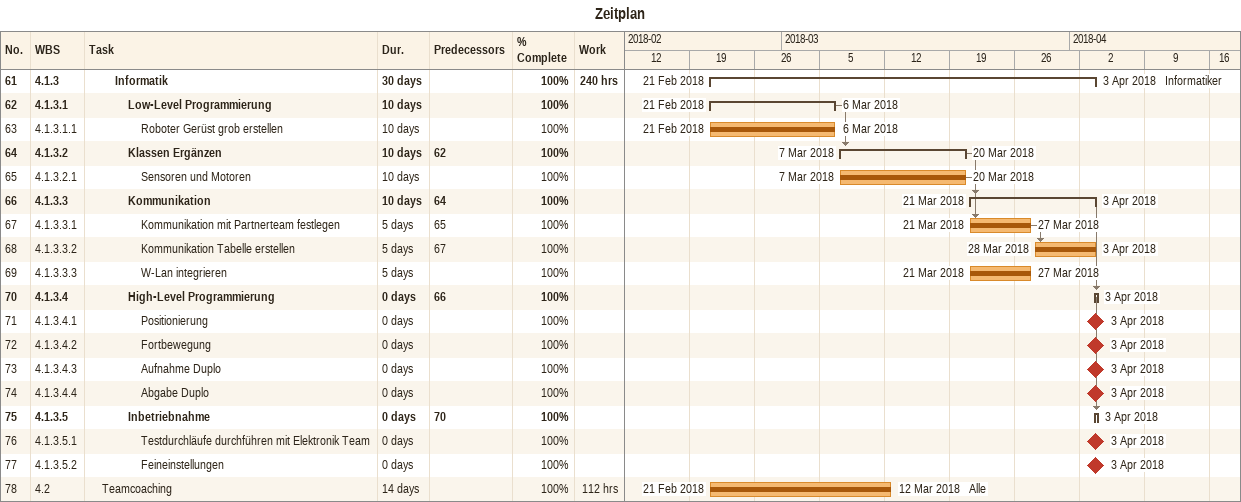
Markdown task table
Zeitplan

| ID | WBS | Task | Duration | Start | Finish | Predecessors | Resources | % complete | Work (h) |
|---|---|---|---|---|---|---|---|---|---|
| 61 | 4.1.3 | **Informatik** | 30d | 2018-02-21 | 2018-04-03 |  | Informatiker | 100 | 240 |
| 62 | 4.1.3.1 | **Low-Level Programmierung** | 10d | 2018-02-21 | 2018-03-06 |  |  | 100 |  |
| 63 | 4.1.3.1.1 | Roboter Gerüst grob erstellen | 10d | 2018-02-21 | 2018-03-06 |  |  | 100 |  |
| 64 | 4.1.3.2 | **Klassen Ergänzen** | 10d | 2018-03-07 | 2018-03-20 | 62 |  | 100 |  |
| 65 | 4.1.3.2.1 | Sensoren und Motoren | 10d | 2018-03-07 | 2018-03-20 |  |  | 100 |  |
| 66 | 4.1.3.3 | **Kommunikation** | 10d | 2018-03-21 | 2018-04-03 | 64 |  | 100 |  |
| 67 | 4.1.3.3.1 | Kommunikation mit Partnerteam festlegen | 5d | 2018-03-21 | 2018-03-27 | 65 |  | 100 |  |
| 68 | 4.1.3.3.2 | Kommunikation Tabelle erstellen | 5d | 2018-03-28 | 2018-04-03 | 67 |  | 100 |  |
| 69 | 4.1.3.3.3 | W-Lan integrieren | 5d | 2018-03-21 | 2018-03-27 |  |  | 100 |  |
| 70 | 4.1.3.4 | **High-Level Programmierung** | 0d | 2018-04-03 | 2018-04-03 | 66 |  | 100 |  |
| 71 | 4.1.3.4.1 | Positionierung | 0d | 2018-04-03 | 2018-04-03 |  |  | 100 |  |
| 72 | 4.1.3.4.2 | Fortbewegung | 0d | 2018-04-03 | 2018-04-03 |  |  | 100 |  |
| 73 | 4.1.3.4.3 | Aufnahme Duplo | 0d | 2018-04-03 | 2018-04-03 |  |  | 100 |  |
| 74 | 4.1.3.4.4 | Abgabe Duplo | 0d | 2018-04-03 | 2018-04-03 |  |  | 100 |  |
| 75 | 4.1.3.5 | **Inbetriebnahme** | 0d | 2018-04-03 | 2018-04-03 | 70 |  | 100 |  |
| 76 | 4.1.3.5.1 | Testdurchläufe durchführen mit Elektronik Team | 0d | 2018-04-03 | 2018-04-03 |  |  | 100 |  |
| 77 | 4.1.3.5.2 | Feineinstellungen | 0d | 2018-04-03 | 2018-04-03 |  |  | 100 |  |
| 78 | 4.2 | Teamcoaching | 14d | 2018-02-21 | 2018-03-12 |  | Alle | 100 | 112 |
